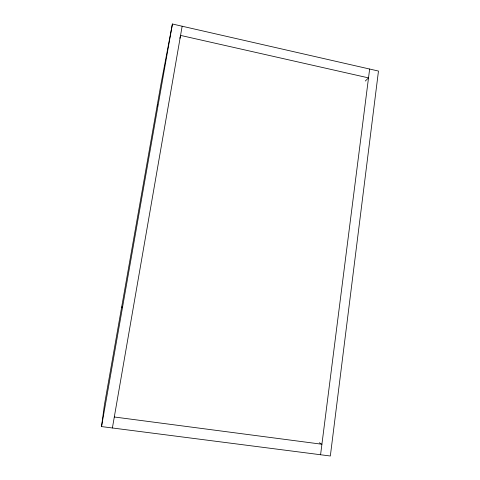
<?xml version="1.0" encoding="UTF-8"?>
<svg xmlns="http://www.w3.org/2000/svg" width="480" height="480" viewBox="0 0 480 480"><rect width="100%" height="100%" fill="white"/><g stroke="black" fill="none" stroke-linecap="round" stroke-linejoin="round"><path stroke-width="0.72" d="M320.58 454.746L369.642 69.042M101.526 426.582L104.364 405.204L161.046 83.664L172.41 24L378.474 71.058L330.336 456L101.526 426.582L172.41 24M112.392 427.98L182.148 26.226M121.962 307.8L122.22 306.318M157.476 106.206L157.74 104.73M179.898 38.31L180.558 35.4L368.514 77.892L365.298 81.036M114.3 416.988L321.912 444.24L319.32 442.764"/></g></svg>
